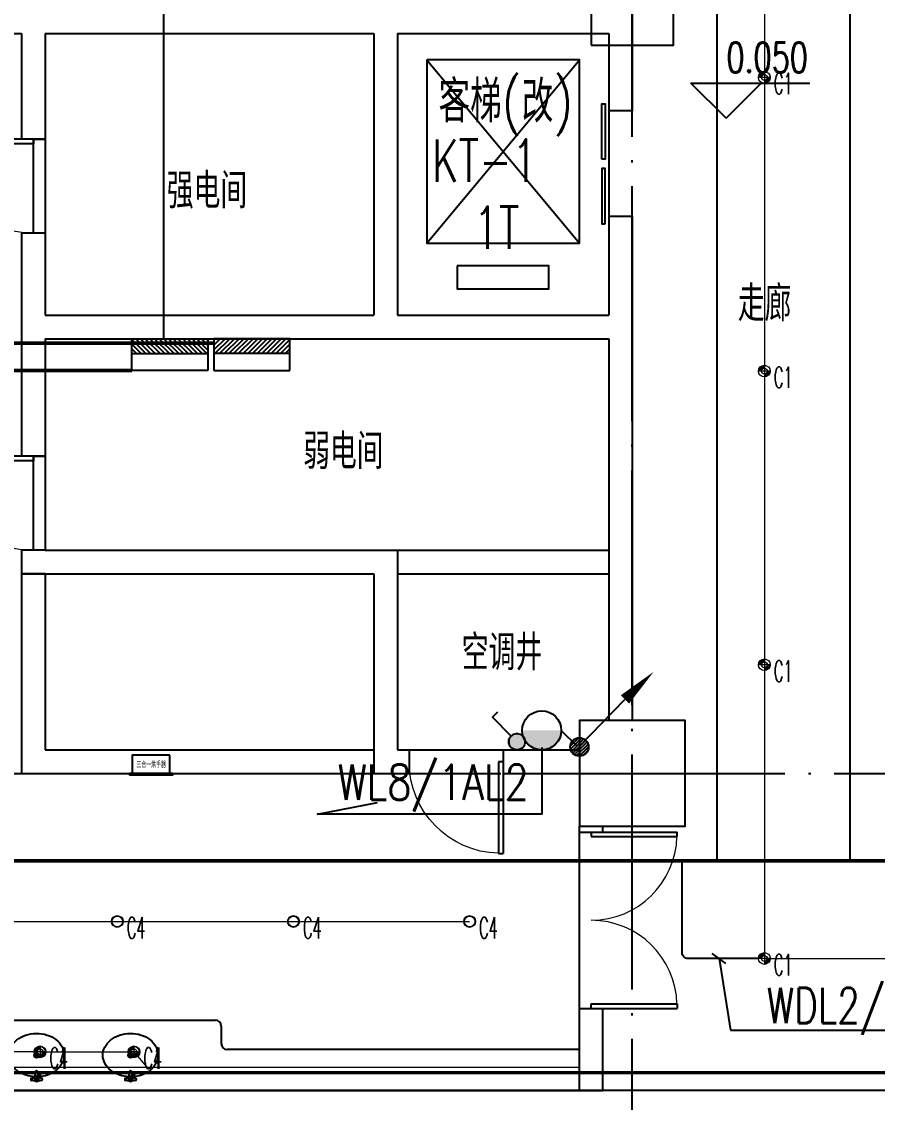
# Model space of a CAD drawing. Extents: x -621157 to 1764546, y -106808 to 741893.
# Drawn here: x 204300 to 211588, y 27200 to 36400 of the extents above; entities that cross this region are included whole.
import ezdxf
from ezdxf import colors
from ezdxf.entities.mleader import LeaderData, LeaderLine
from ezdxf.enums import TextEntityAlignment as Align
from ezdxf.math import Vec2, Vec3

# ---------------------------------------------------------------- set-up
doc = ezdxf.new("R2010")
doc.units = 0
doc.header["$LTSCALE"] = 1000
doc.header["$MEASUREMENT"] = 0
doc.linetypes.add('XREF-A-101-平面图_t3$0$DOTE', pattern=[2.42, 2, -0.2, 0.02, -0.2])
for name, color, linetype in [('0-底图', 7, 'Continuous'), ('EQUIP', 3, 'Continuous'), ('EQUIP-照明', 3, 'Continuous'), ('SIG_TEXT', 2, 'Continuous'), ('T-EQUP-JT', 7, 'Continuous'), ('TEL_TEXT', 7, 'Continuous'), ('WIRE-动力', 130, 'Continuous'), ('WIRE-照明', 4, 'Continuous'), ('XREF-A-101-平面图_t3$0$A-COLUMN', 8, 'Continuous'), ('XREF-A-101-平面图_t3$0$A-DIM_ELEV', 8, 'Continuous'), ('XREF-A-101-平面图_t3$0$A-DOTE', 8, 'Continuous'), ('XREF-A-101-平面图_t3$0$A-PUB-TEXT', 8, 'Continuous'), ('XREF-A-101-平面图_t3$0$A-ROOM-CH', 8, 'Continuous'), ('XREF-A-101-平面图_t3$0$A-STAIR', 8, 'Continuous'), ('XREF-A-101-平面图_t3$0$A-WALL', 8, 'Continuous'), ('XREF-A-101-平面图_t3$0$A-WALL-FILL', 8, 'Continuous'), ('XREF-A-101-平面图_t3$0$A-WINDOW', 8, 'Continuous'), ('XREF-A-101-平面图_t3$0$I-LVTRY', 8, 'Continuous'), ('XREF-A-101-平面图_t3$0$I-WALL-GYPSUM', 8, 'Continuous'), ('XREF-A-101-平面图_t3$0$LVTRY', 8, 'Continuous'), ('云线4.22', 1, 'Continuous'), ('照明回路线', 1, 'Continuous'), ('设备-照明', 3, 'Continuous')]:
    doc.layers.add(name, color=color, linetype=linetype)
doc.layers.add('00-照明回路线', color=6, linetype='Continuous', lineweight=0)
doc.layers.add('LIGHT-INF', color=6, linetype='Continuous', lineweight=0)
doc.styles.add('_TEL_DIM', font='SIMPLEX', dxfattribs={"width": 0.8, "height": 3.5, "bigfont": 'HZTXT'})
doc.styles.add('DIM_FONT', font='ROMANS', dxfattribs={"width": 0.8, "bigfont": 'HZDXC'})
doc.styles.add('E-FST', font='txt.shx', dxfattribs={"width": 0.75, "height": 250, "bigfont": '@@gbcbig.shx'})
doc.styles.add('INF DIM', font='SIMPLEX.SHX', dxfattribs={"width": 0.7, "bigfont": 'hztxt.shx'})
doc.styles.get("Standard").update_dxf_attribs({"font": 'romans.shx', "bigfont": 'HZDXC.SHX'})
doc.styles.add('TG_LINETYPE', font='SIMPLEX', dxfattribs={"width": 0.8, "height": 3, "bigfont": 'HZTXT'})
doc.styles.add('XREF-A-101-平面图_t3$0$-HZDXCROMANS', font='ROMANS.shx', dxfattribs={"bigfont": 'HZDXC.shx'})
doc.styles.add('XREF-A-101-平面图_t3$0$A-101-0-A-106-0(平面图）最终版参照底图_t3$0$XZC', font='simsun.ttc', dxfattribs={"width": 0.8})
doc.styles.add('XREF-A-101-平面图_t3$0$A-STANDARD', font='SIMPLEX', dxfattribs={"bigfont": 'GBCBIG'})
doc.styles.add('XREF-A-101-平面图_t3$0$hzdxcROMANS', font='ROMANS', dxfattribs={"width": 0.8, "bigfont": 'HZDXC'})
doc.linetypes.add('LED', pattern='A,6,-3.5,["LED",Standard,S=2.54,R=0,X=-2.54,Y=-1.27],-4.8', length=14.3)
doc.linetypes.add('TG_接地', pattern='A,0.75,0,["/",TG_LINETYPE,S=0.05,R=-8.594367,X=-0.1,Y=-0.045],0.65,-0.13,0.13,-0.13', length=2)

# ---------------------------------------------------------------- blocks, each defined once
blk = doc.blocks.new('XREF-A-101-平面图_t3$0$轴网')
at = {"layer": 'XREF-A-101-平面图_t3$0$A-DOTE', "linetype": 'XREF-A-101-平面图_t3$0$DOTE'}
for p, q in [((9500, -3300), (9500, 43300)), ((-3300, 30000), (69800, 30000))]:
    blk.add_line(p, q, dxfattribs=at)
blk = doc.blocks.new('XREF-A-101-平面图_t3$0$ROOM')
at = {"layer": 'XREF-A-101-平面图_t3$0$A-ROOM-CH', "style": 'XREF-A-101-平面图_t3$0$-HZDXCROMANS', "width": 0.6}
for tag, p in [('中文房间名称', (0, -1000)), ('英文房间名称', (0, -1500))]:
    blk.add_attdef(tag, text='', height=300, dxfattribs=at).set_placement(p, align=Align.CENTER)
blk = doc.blocks.new('XREF-A-101-平面图_t3$0$柱网1F')
at = {"layer": 'XREF-A-101-平面图_t3$0$A-COLUMN'}
for points in [[(9150, -3800), (9850, -3800), (9850, -3100), (9150, -3100)], [(9050, -10450), (9950, -10450), (9950, -9550), (9050, -9550)]]:
    blk.add_lwpolyline(points, close=True, dxfattribs=at)
blk = doc.blocks.new('XREF-A-101-平面图_t3$0$A-101-0-A-106-0(平面图）最终版参照底图_t3$0$A$C852bf139')
at = {"ltscale": 100}
for points in [[(-25, 157), (-345, 157), (-345, 0), (-25, 0)], [(-370, 0), (-370, -13), (0, -13), (0, 0)]]:
    blk.add_lwpolyline(points, close=True, dxfattribs=at)
at = {"style": 'XREF-A-101-平面图_t3$0$A-101-0-A-106-0(平面图）最终版参照底图_t3$0$XZC', "width": 0.6}
blk.add_text('三合一烘手器', height=50, dxfattribs=at).set_placement((-185, 78.5), align=Align.MIDDLE_CENTER)
blk = doc.blocks.new('XREF-A-101-平面图_t3$0$$lvtry$00000194')
at = {"color": 0}
for p, q in [((-16.7, -26.5), (-16.7, -16.7)), ((16.7, -26.5), (16.7, -16.7))]:
    blk.add_line(p, q, dxfattribs=at)
blk.add_lwpolyline([(13.7, -39, -0.067374), (92.3, -53.4, -0.088152), (166.2, -92.9, -0.105269), (218.1, -155.3, -0.121685), (235, -223.7, -0.121685), (218.1, -292.1, -0.105269), (166.2, -354.5, -0.088152), (92.3, -394.1, -0.078966), (0, -408.7, -0.078966), (-92.3, -394.1, -0.088152), (-166.2, -354.5, -0.105269), (-218.1, -292.1, -0.121685), (-235, -223.7, -0.121685), (-218.1, -155.3, -0.105269), (-166.2, -92.9, -0.088152), (-92.3, -53.4, -0.059935), (-22.5, -39.6, -0.059935)], format="xyb", dxfattribs=at)
for centre, radius in [((0, -26.5), 16.7), ((0, -221.4), 20), ((0, -221.4), 15)]:
    blk.add_circle(centre, radius, dxfattribs=at)
for centre, radius, start, end in [((0, -16.7), 16.7, 0, 180), ((-40.2, -17.3), 10.1, 106.60956, 258.16482), ((-64.3, 250.2), 258.7, 274.70692, 282.37316), ((-74.6, -196.7), 172.6, 71.36005, 79.18732), ((-28.9, -63.3), 6.77, 155.34398, 308.32242), ((-171, 35.3), 166.2, 324.84107, 338.13372), ((-171, 35.3), 169.7, 324.84107, 331.35233), ((-28.9, -63.3), 3.37, 155.34398, 308.32242), ((100.4, -178.1), 169.7, 132.31406, 138.82532), ((100.4, -178.1), 166.2, 125.53268, 138.82532), ((-12.3, -42.1), 10.6, 201.89238, 261.77402), ((-381.1, -98.9), 372.2, 2.39824, 6.76269), ((0, -79.7), 9.9, 201.78369, 338.21631), ((64.3, 250.2), 258.7, 257.62684, 265.29308), ((381.1, -98.9), 372.2, 170.10083, 177.60176), ((74.6, -196.7), 172.6, 100.81268, 110.41907), ((40.2, -17.3), 10.1, 281.83518, 73.39044)]:
    blk.add_arc(centre, radius, start, end, dxfattribs=at)
for p in [(0, -26.5), (0, -221.4)]:
    blk.add_point(p, dxfattribs=at)
blk = doc.blocks.new('XREF-A-101-平面图_t3$0$G$C392A9A82')
at = {"layer": 'XREF-A-101-平面图_t3$0$A-STAIR'}
blk.add_lwpolyline([(8110, -5780), (8110, -5975), (8890, -5975), (8890, -5780)], close=True, dxfattribs=at)
at = {"layer": 'XREF-A-101-平面图_t3$0$LVTRY'}
for p, q in [((3000, -12200), (6050, -12200)), ((6100, -12250), (6100, -12400)), ((9150, -12450), (6150, -12450)), ((9150, -12800), (9150, -12450)), ((5900, -12800), (3000, -12800)), ((3000, -12800), (9150, -12800))]:
    blk.add_line(p, q, dxfattribs=at)
for centre, start, end in [((6050, -12250), 0, 90), ((6150, -12400), 180, 270)]:
    blk.add_arc(centre, 50, start, end, dxfattribs=at)
at = {"layer": 'XREF-A-101-平面图_t3$0$I-LVTRY'}
blk.add_blockref('XREF-A-101-平面图_t3$0$A-101-0-A-106-0(平面图）最终版参照底图_t3$0$A$C852bf139', (5687.8, -10100), dxfattribs=at)
at = {"layer": 'XREF-A-101-平面图_t3$0$LVTRY', "rotation": 180.3060095053979}
for p in [(4528, -12721.4), (5328, -12721.4)]:
    blk.add_blockref('XREF-A-101-平面图_t3$0$$lvtry$00000194', p, dxfattribs=at)
blk = doc.blocks.new('*U25190')
at = {"color": 0}
blk.add_line((-450, 100), (450, 100), dxfattribs=at)
for points in [[(-40, 160), (-510, 160), (-510, 130), (-40, 130)], [(510, 130), (40, 130), (40, 160), (510, 160)]]:
    blk.add_lwpolyline(points, close=True, dxfattribs=at)
blk = doc.blocks.new('*U25189')
at = {"color": 0, "xscale": 0.001111111111111111, "yscale": 0.001111111111111111, "zscale": 0.001111111111111111}
blk.add_blockref('*U25190', (0, 0), dxfattribs=at)
blk = doc.blocks.new('XREF-A-101-平面图_t3$0$DOOR2DLIB$SYSLIB$00000107')
at = {"color": 0}
for p, q in [((0.45, 0.975), (0.5, 0.975)), ((0.45, 0), (0.45, 0.975)), ((0.5, 0), (0.5, 0.975)), ((0.5, 0), (0.45, 0))]:
    blk.add_line(p, q, dxfattribs=at)
at = {"color": 0, "lineweight": 13}
blk.add_arc((0.475, 0), 0.975, 91.4693, 180, dxfattribs=at)
blk = doc.blocks.new('XREF-A-101-平面图_t3$0$DOOR2DLIB$SYSLIB$00000108')
at = {"color": 0}
for p, q in [((-0.5, 0), (-0.5, 0.4875)), ((-0.475, 0.4875), (-0.5, 0.4875)), ((-0.475, 0), (-0.475, 0.4875)), ((0.475, 0), (0.475, 0.4875)), ((0.475, 0.4875), (0.5, 0.4875)), ((0.5, 0), (0.5, 0.4875)), ((-0.5, 0), (-0.475, 0)), ((0.5, 0), (0.475, 0))]:
    blk.add_line(p, q, dxfattribs=at)
at = {"color": 0, "lineweight": 13}
for centre, start, end in [((-0.4875, 0), 0, 88.53072), ((0.4875, 0), 91.46928, 180)]:
    blk.add_arc(centre, 0.4875, start, end, dxfattribs=at)
blk = doc.blocks.new('XREF-A-101-平面图_t3')
at = {"layer": 'XREF-A-101-平面图_t3$0$A-WINDOW'}
for points in [[(204400, 35400), (204500, 35400), (204500, 34600), (204400, 34600)], [(204400, 32700), (204500, 32700), (204500, 31900), (204400, 31900)]]:
    blk.add_lwpolyline(points, close=True, dxfattribs=at)
at = {"layer": 'XREF-A-101-平面图_t3$0$A-COLUMN'}
blk.add_blockref('XREF-A-101-平面图_t3$0$柱网1F', (200000, 40000), dxfattribs=at)
at = {"layer": 'XREF-A-101-平面图_t3$0$A-DOTE'}
blk.add_blockref('XREF-A-101-平面图_t3$0$轴网', (200000, 0), dxfattribs=at)
at = {"layer": 'XREF-A-101-平面图_t3$0$A-ROOM-CH'}
ref = blk.add_blockref('XREF-A-101-平面图_t3$0$ROOM', (205878.8, 35809.5), dxfattribs=at)
ref.add_attrib('中文房间名称', '强电间', dxfattribs={"height": 300, "style": 'XREF-A-101-平面图_t3$0$-HZDXCROMANS', "width": 0.8}).set_placement((205878.8, 34809.5), align=Align.CENTER)
ref = blk.add_blockref('XREF-A-101-平面图_t3$0$ROOM', (210627.2, 34849.8), dxfattribs=at)
ref.add_attrib('中文房间名称', '走廊', dxfattribs={"height": 300, "style": 'XREF-A-101-平面图_t3$0$-HZDXCROMANS', "width": 0.8}).set_placement((210627.2, 33849.8), align=Align.CENTER)
ref = blk.add_blockref('XREF-A-101-平面图_t3$0$ROOM', (207039.6, 33590.9), dxfattribs=at)
ref.add_attrib('中文房间名称', '弱电间', dxfattribs={"height": 300, "style": 'XREF-A-101-平面图_t3$0$-HZDXCROMANS', "width": 0.8}).set_placement((207039.6, 32590.9), align=Align.CENTER)
ref = blk.add_blockref('XREF-A-101-平面图_t3$0$ROOM', (208390.3, 31878.6), dxfattribs=at)
ref.add_attrib('中文房间名称', '空调井', dxfattribs={"height": 300, "style": 'XREF-A-101-平面图_t3$0$-HZDXCROMANS', "width": 0.8}).set_placement((208390.3, 30878.6), align=Align.CENTER)
at = {"layer": 'XREF-A-101-平面图_t3$0$A-PUB-TEXT', "style": 'XREF-A-101-平面图_t3$0$hzdxcROMANS', "width": 0.8}
blk.add_text('客梯(改)', height=354.33, dxfattribs=at).set_placement((207850, 35542.2))
blk.add_blockref('XREF-A-101-平面图_t3$0$G$C392A9A82', (199900, 40100))
at = {"layer": 'XREF-A-101-平面图_t3$0$A-DIM_ELEV'}
for p, q in [((210299, 35577.3), (209999, 35877.3)), ((209999, 35877.3), (211011.9, 35877.3)), ((210299, 35577.3), (210599, 35877.3))]:
    blk.add_line(p, q, dxfattribs=at)
at = {"layer": 'XREF-A-101-平面图_t3$0$A-STAIR'}
for p, q in [((207750, 36075), (209050, 34515)), ((207750, 34515), (209050, 36075))]:
    blk.add_line(p, q, dxfattribs=at)
for points in [[(207750, 36075), (207750, 34515), (209050, 34515), (209050, 36075)], [(208010, 34320), (208010, 34125), (208790, 34125), (208790, 34320)]]:
    blk.add_lwpolyline(points, close=True, dxfattribs=at)
at = {"layer": 'XREF-A-101-平面图_t3$0$A-WALL'}
for p, q in [((207500, 31900), (209300, 31900)), ((207500, 31900), (207500, 31700)), ((209300, 31900), (209300, 31700)), ((204300, 31700), (204300, 30000)), ((204500, 31700), (204300, 31700)), ((204500, 31700), (204500, 30200)), ((207500, 31700), (209300, 31700)), ((204500, 30200), (207300, 30200)), ((207300, 30200), (207300, 30000)), ((204300, 30000), (207300, 30000)), ((215550, 27300), (202900, 27300))]:
    blk.add_line(p, q, dxfattribs=at)
at = {"layer": 'XREF-A-101-平面图_t3$0$A-WALL-FILL', "color": 171}
for p, q in [((209500, 36500), (209500, 35640)), ((200800, 36300), (204300, 36300)), ((204300, 36300), (204300, 35400)), ((204500, 36300), (207300, 36300)), ((204500, 36300), (204500, 35400)), ((207300, 36300), (207300, 33900)), ((207500, 36300), (209300, 36300)), ((207500, 36300), (207500, 33900)), ((209300, 36300), (209300, 35640)), ((209300, 34740), (209300, 33900)), ((209500, 34740), (209500, 33800)), ((204300, 34600), (204300, 33800)), ((204500, 34600), (204500, 33900)), ((204500, 33900), (207300, 33900)), ((207500, 33900), (209300, 33900)), ((204300, 33800), (204300, 32700)), ((209500, 33800), (209500, 30450)), ((204500, 33700), (207400, 33700)), ((204500, 33700), (204500, 32700)), ((207400, 33700), (209300, 33700)), ((209300, 33700), (209300, 30450)), ((204300, 31900), (204300, 31700)), ((204500, 31900), (207500, 31900)), ((207500, 31900), (207500, 30200)), ((204300, 31700), (207300, 31700)), ((207300, 31700), (207300, 30000)), ((209500, 30450), (209300, 30450)), ((207500, 30200), (207600, 30200)), ((208400, 30200), (209050, 30200)), ((209050, 30200), (209050, 30000)), ((207300, 30000), (207600, 30000)), ((208400, 30000), (209050, 30000))]:
    blk.add_line(p, q, dxfattribs=at)
for points in [[(209500, 35640), (209300, 35640)], [(204500, 35400), (204300, 35400)], [(209500, 34740), (209300, 34740)], [(204500, 34600), (204300, 34600)], [(204500, 32700), (204300, 32700)], [(204500, 31900), (204300, 31900)], [(207600, 30200), (207600, 30000)], [(208400, 30200), (208400, 30000)]]:
    blk.add_lwpolyline(points, dxfattribs=at)
at = {"layer": 'XREF-A-101-平面图_t3$0$A-WINDOW'}
for p, q in [((204500, 35400), (204500, 34600)), ((204500, 32700), (204500, 31900)), ((207600, 30200), (208400, 30200)), ((209050, 28000), (209050, 29500))]:
    blk.add_line(p, q, dxfattribs=at)
at = {"layer": 'XREF-A-101-平面图_t3$0$I-WALL-GYPSUM'}
for p, q in [((209050, 29500), (209050, 29550)), ((209050, 29550), (209250, 29550)), ((209250, 29500), (209250, 29550)), ((209050, 27300), (209050, 28000)), ((209250, 27300), (209250, 28000)), ((209050, 27300), (209250, 27300))]:
    blk.add_line(p, q, dxfattribs=at)
for points in [[(209050, 29500), (209250, 29500)], [(209050, 28000), (209250, 28000)]]:
    blk.add_lwpolyline(points, dxfattribs=at)
at = {"layer": 'XREF-A-101-平面图_t3$0$A-WINDOW'}
for name, p, xscale, yscale, zscale, rotation in [('*U25189', (209400, 35190), 900, -900, 900, 270.0000000000008), ('XREF-A-101-平面图_t3$0$DOOR2DLIB$SYSLIB$00000107', (204400, 35000), -800, -800, -800, 270.0000000000008), ('XREF-A-101-平面图_t3$0$DOOR2DLIB$SYSLIB$00000107', (204400, 32300), -800, -800, -800, 270.0000000000008), ('XREF-A-101-平面图_t3$0$DOOR2DLIB$SYSLIB$00000108', (209150, 28750), -1500, -1500, -1500, 90)]:
    blk.add_blockref(name, p, dxfattribs=dict(at, xscale=xscale, yscale=yscale, zscale=zscale, rotation=rotation))
at = {"layer": 'XREF-A-101-平面图_t3$0$A-WINDOW', "xscale": 800, "yscale": -800, "zscale": 800}
blk.add_blockref('XREF-A-101-平面图_t3$0$DOOR2DLIB$SYSLIB$00000107', (208000, 30100), dxfattribs=at)
at = {"layer": 'XREF-A-101-平面图_t3$0$A-DIM_ELEV', "color": 7, "style": 'XREF-A-101-平面图_t3$0$A-STANDARD', "width": 0.705882}
blk.add_text('0.050', height=255, dxfattribs=at).set_placement((210301.9, 35967.3))
at = {"layer": 'XREF-A-101-平面图_t3$0$A-PUB-TEXT', "style": 'XREF-A-101-平面图_t3$0$hzdxcROMANS', "width": 0.7}
for s, p in [('KT-1', (207794.9, 35037.3)), ('1T', (208149.8, 34465.9))]:
    blk.add_text(s, height=360, dxfattribs=at).set_placement(p)
blk = doc.blocks.new('$equip$00001151')
blk.add_circle((0, 0.5), 0.5)
for points in [[(0.433, 0.25), (-0.433, 0.25), (0.5, 0.5), (-0.5, 0.5)], [(0.25, 0.067), (-0.25, 0.067), (0.433, 0.25), (-0.433, 0.25)], [(0, 0), (0, 0), (0.25, 0.067), (-0.25, 0.067)]]:
    blk.add_solid(points)
at = {"flags": 9}
blk.add_attdef('A', (0, 0), '', height=0.00002, dxfattribs=at)
blk = doc.blocks.new('_LINKPT1')
blk.add_line((0, 0), (0, 0))
blk = doc.blocks.new('55558555')
at = {"layer": 'EQUIP'}
for p, q in [((842997, -26886), (842691, -26886)), ((842691, -26886), (842691, -27620)), ((842691, -26924), (842834, -27067)), ((842691, -26970), (842834, -27112)), ((842698, -26886), (842834, -27022)), ((842743, -26886), (842834, -26977)), ((842788, -26886), (842834, -26932)), ((842834, -26886), (842834, -27620)), ((842834, -26886), (842834, -26886)), ((842997, -27620), (842997, -26886)), ((842691, -27015), (842834, -27158)), ((842691, -27060), (842834, -27203)), ((842691, -27105), (842834, -27248)), ((842691, -27150), (842834, -27293)), ((842691, -27196), (842834, -27339)), ((842691, -27241), (842834, -27384)), ((842691, -27286), (842834, -27429)), ((842691, -27331), (842834, -27474)), ((842691, -27377), (842834, -27519)), ((842691, -27422), (842834, -27565)), ((842691, -27467), (842834, -27610)), ((842691, -27512), (842799, -27620)), ((842691, -27557), (842754, -27620)), ((842691, -27603), (842708, -27620)), ((842691, -27620), (842997, -27620))]:
    blk.add_line(p, q, dxfattribs=at)
at = {"layer": 'EQUIP', "xscale": 426.3959040000336, "yscale": 426.3959040000336, "zscale": 426.3959040000336, "rotation": 270}
blk.add_blockref('_LINKPT1', (842691, -27286), dxfattribs=at)
at = {"layer": 'EQUIP', "width": 0.8, "flags": 9}
blk.add_attdef('A', (842691, -27286), '', height=0.0128, rotation=270, dxfattribs=at)
blk.add_attdef('A', (842691, -27286), '', height=0.0128, rotation=270, dxfattribs=at)
blk = doc.blocks.new('G$CD0383ECA')
at = {"layer": 'EQUIP', "color": 8}
for p, q in [((0, 0), (-270, 0)), ((0, -55.3), (-55.3, 0)), ((-270, 0), (-270, -648.1)), ((-126.2, -648.1), (-126.2, 0)), ((0, -135.2), (-126.2, -9)), ((0, -175.1), (-126.2, -48.9)), ((0, -215), (-126.2, -88.8)), ((0, -95.2), (-95.2, 0)), ((0, -15.4), (-15.4, 0)), ((0, -648.1), (0, 0)), ((0, -255), (-126.2, -128.8)), ((0, -294.9), (-126.2, -168.7)), ((0, -334.8), (-126.2, -208.6)), ((0, -374.8), (-126.2, -248.6)), ((0, -414.7), (-126.2, -288.5)), ((0, -454.6), (-126.2, -328.4)), ((0, -494.6), (-126.2, -368.4)), ((0, -534.5), (-126.2, -408.3)), ((0, -574.4), (-126.2, -448.2)), ((0, -614.4), (-126.2, -488.2)), ((-6.2, -648.1), (-126.2, -528.1)), ((-46.1, -648.1), (-126.2, -568)), ((-86.1, -648.1), (-126.2, -608)), ((-270, -648.1), (0, -648.1)), ((-126, -648.1), (-126.2, -647.9))]:
    blk.add_line(p, q, dxfattribs=at)
at = {"layer": 'EQUIP', "color": 8, "xscale": 376.49989499146, "yscale": 376.49989499146, "zscale": 376.4998950459265, "rotation": 89.99999999999999}
blk.add_blockref('_LINKPT1', (0, -294.9), dxfattribs=at)
at = {"layer": 'EQUIP', "color": 8, "width": 0.8, "flags": 9}
blk.add_attdef('A', (0, -294.9), '', height=0.0113, rotation=90, dxfattribs=at)
blk.add_attdef('A', (0, -294.9), '', height=0.0113, rotation=90, dxfattribs=at)
blk = doc.blocks.new('HC002557118160')
at = {"layer": 'EQUIP-照明', "color": 0}
for p, q in [((0.74, 1.78), (3.13, 4.17)), ((3.13, 4.17), (3.83, 3.46))]:
    blk.add_line(p, q, dxfattribs=at)
blk.add_circle((0, 1.04), 1.04, dxfattribs=at)
for p in [(0, 2.08), (-1.04, 1.04), (0, 0), (1.04, 1.04)]:
    blk.add_point(p, dxfattribs=at)
for points in [[(-0.9, 1.56), (0.9, 1.56), (-1.04, 1.04), (1.04, 1.04)], [(-0.52, 1.94), (0.52, 1.94), (-0.9, 1.56), (0.9, 1.56)], [(0, 2.08), (0, 2.08), (-0.52, 1.94), (0.52, 1.94)], [(-0.9, 0.52), (0.9, 0.52), (-1.04, 1.04), (1.04, 1.04)], [(-0.52, 0.14), (0.52, 0.14), (-0.9, 0.52), (0.9, 0.52)], [(0, 0), (0, 0), (-0.52, 0.14), (0.52, 0.14)]]:
    blk.add_solid(points, dxfattribs=at)
at = {"layer": 'TEL_TEXT', "color": 0, "style": '_TEL_DIM', "flags": 1}
blk.add_attdef('A', text='', height=0.0001, dxfattribs=at).set_placement((0, 0), align=Align.MIDDLE_CENTER)
at = {"layer": '云线4.22', "color": 0, "style": '_TEL_DIM', "width": 0.7}
blk.add_attdef('PSFHATT', (3.85, 0), '', height=0.025, dxfattribs=at)
blk = doc.blocks.new('*X14699')
at = {"color": 0, "linetype": 'Continuous'}
for p, q in [((192.59, 446.72), (193.87, 448.01)), ((192.65, 446.36), (194.23, 447.94)), ((192.69, 447.24), (193.35, 447.91)), ((192.79, 446.07), (194.52, 447.8)), ((192.98, 445.84), (194.75, 447.61)), ((193.23, 445.66), (194.93, 447.37)), ((193.53, 445.54), (195.05, 447.06)), ((193.92, 445.51), (195.08, 446.67)), ((194.61, 445.77), (194.82, 445.99))]:
    blk.add_line(p, q, dxfattribs=at)
blk = doc.blocks.new('HC001442')
at = {"color": 4, "linetype": 'Continuous'}
blk.add_line((0, -0.058), (-3.105, -3.233), dxfattribs=at)
blk.add_lwpolyline([(-3.105, -3.233, 0.8, 0, 0), (-5.057, -5.119, 0, 0, 0)], format="xyseb", dxfattribs=at)
blk.add_circle((0, 0), 0.625, dxfattribs=at)
at = {"color": 4, "linetype": 'Continuous', "xscale": 0.5, "yscale": 0.5, "zscale": 0.5}
blk.add_blockref('*X14699', (-96.918, -223.378), dxfattribs=at)
blk = doc.blocks.new('A$Cffee1762')
h = blk.add_hatch(color=8)
h.dxf.hatch_style = 1
h.paths.add_polyline_path([(-50, 0), (-24.5, 0, -0.414214), (0, 24.5), (0, 50, 0.414214)])
h.paths.add_polyline_path([(0, -24.5), (0, -50, 0.414214), (50, 0), (24.5, 0, -0.414214)])
at = {"color": 8}
for points in [[(50, 0), (-50, 0)], [(0, 50), (0, -50)]]:
    blk.add_lwpolyline(points, dxfattribs=at)
blk.add_circle((0, 0), 50)
blk.add_circle((0, 0), 24.5, dxfattribs=at)
at = {"style": 'INF DIM', "width": 0.5}
blk.add_text('C1', height=180, dxfattribs=at).set_placement((81.5, -143.8))
blk = doc.blocks.new('Infinity011318499921231')
blk.add_circle((0, 0), 50)
at = {"color": 8}
blk.add_circle((0, 0), 45, dxfattribs=at)
at = {"style": 'INF DIM', "width": 0.5}
blk.add_text('C4', height=180, dxfattribs=at).set_placement((81.5, -143.8))
blk = doc.blocks.new('G$C6C03BD24')
at = {"layer": 'LIGHT-INF', "color": 6, "linetype": 'LED', "ltscale": 0.05}
blk.add_lwpolyline([(2930, -12500), (9050, -12500)], dxfattribs=at)
at = {"layer": 'LIGHT-INF', "color": 6}
for name, p in [('A$Cffee1762', (10625, -4075)), ('A$Cffee1762', (10625, -6575)), ('A$Cffee1762', (10625, -9075)), ('Infinity011318499921231', (5115, -11260)), ('Infinity011318499921231', (6615, -11260)), ('Infinity011318499921231', (8115, -11260)), ('A$Cffee1762', (10625, -11575)), ('A$Cffee1762', (4456.8, -12370)), ('Infinity011318499921231', (4456.8, -12370)), ('A$Cffee1762', (5256.8, -12370)), ('Infinity011318499921231', (5256.8, -12370))]:
    blk.add_blockref(name, p, dxfattribs=at)
blk = doc.blocks.new('_Oblique')
at = {"color": 0, "linetype": 'ByBlock', "lineweight": -2}
blk.add_line((-0.5, -0.5), (0.5, 0.5), dxfattribs=at)
blk = doc.blocks.new('G$C29990FA8')
at = {"layer": '00-照明回路线', "ltscale": 5}
for p, q in [((10625, -1575), (10625, -11575)), ((3615, -11260), (8115, -11260)), ((10625, -11575), (29970, -11575)), ((4456.8, -12370), (3656.8, -12370)), ((4456.8, -12370), (5256.8, -12370)), ((5256.8, -12370), (5365.2, -12500))]:
    blk.add_line(p, q, dxfattribs=at)
at = {"layer": 'WIRE-照明'}
for points in [[(10806.1, -262.1), (11302.8, -262.1, -0.414214), (11352.8, -312.1), (11352.8, -10743.7)], [(8197.5, -1889.6), (10169.2, -1889.6, -0.414214), (10219.2, -1939.6), (10219.2, -10743.7)], [(10575, -11575), (9975.1, -11575, -0.414214), (9925.1, -11525), (9925.1, -10743.7)]]:
    blk.add_lwpolyline(points, format="xyb", dxfattribs=at)
at = {"color": 1, "xscale": -0.8829819692438469, "yscale": 0.8829819692438469, "zscale": 0.8829819693715837, "rotation": 89.99999999999979}
blk.add_blockref('55558555', (-18501.2, 737780.9), dxfattribs=at)
at = {"layer": 'EQUIP-照明', "xscale": 333.3333333333333, "yscale": 333.3333333333333, "zscale": 333.3333333333333}
blk.add_blockref('$equip$00001151', (8729.2, -9800.1), dxfattribs=at)
at = {"layer": 'T-EQUP-JT', "color": 7, "linetype": 'Continuous', "ltscale": 5, "xscale": 124.9999999981374, "yscale": 124.9999999981374, "zscale": 124.9999999981374, "rotation": 180}
blk.add_blockref('HC001442', (9050, -9774.3), dxfattribs=at)
at = {"layer": 'WIRE-动力', "linetype": 'TG_接地', "rotation": 89.99999999999999}
blk.add_blockref('G$CD0383ECA', (5936.9, -6300), dxfattribs=at)
at = {"layer": '设备-照明', "color": 3, "xscale": 66.66666666666666, "yscale": 66.66666666666666, "zscale": 66.66666666666666, "rotation": 89.99999999999999}
blk.add_blockref('HC002557118160', (8587.3, -9730.6), dxfattribs=at)
at = {"layer": '照明回路线'}
ml = blk.add_multileader_mtext('Standard', dxfattribs=at)
ml.set_content('{\\Ftxt,whgtxt|c134;WDL2/1AL2}', color=4, style='E-FST')
ml.set_leader_properties(color=256)
ml.set_arrow_properties(name='OBLIQUE')
ml.build(insert=Vec2(0, 0))
ml.multileader.update_dxf_attribs({"text_left_attachment_type": 6, "text_right_attachment_type": 7, "dogleg_length": 289.1, "arrow_head_size": 100})
ctx = ml.context
ctx.base_point, ctx.char_height, ctx.arrow_head_size, ctx.landing_gap_size, ctx.plane_origin = Vec3(10627.2, -12185.9), 300, 100, 20, Vec3(12550.6, -10715)
ctx.left_attachment, ctx.right_attachment = 6, 7
notes = []
notes.append((ctx, [(0, (1, 1, 0), (10338, -12185.9), (1, 0), 289.1, [(0, [(10239.2, -11575)], 0, [])])]))
ctx.mtext.insert, ctx.mtext.flow_direction = Vec3(10647.2, -11825.9), 5
for ctx, leaders in notes:
    for number, flags, end, landing, length, lines in leaders:
        leader = LeaderData()
        leader.index, (leader.has_last_leader_line, leader.has_dogleg_vector, leader.attachment_direction) = number, flags
        leader.last_leader_point, leader.dogleg_vector, leader.dogleg_length = Vec3(end), Vec3(landing), length
        for number, points, colour, breaks in lines:
            line = LeaderLine()
            line.index, line.vertices, line.color, line.breaks = number, Vec3.list(points), colors.encode_raw_color(colour), breaks
            leader.lines.append(line)
        ctx.leaders.append(leader)

msp = doc.modelspace()

# ---------------------------------------------------------------- block references
at = {"layer": '0-底图'}
msp.add_blockref('XREF-A-101-平面图_t3', (0, 0), dxfattribs=at)

# ---------------------------------------------------------------- next in the draw order: linework, layer by layer
at = {"layer": '00-照明回路线', "ltscale": 5}
msp.add_line((205256.8, 27630), (205365.2, 27500), dxfattribs=at)
at = {"layer": 'SIG_TEXT', "color": 2}
msp.add_lwpolyline([(205512.1, 33700), (205512.1, 41558.6)], dxfattribs=at)
msp.add_lwpolyline([(205512.1, 33700), (205512.1, 41558.6)], dxfattribs=at)
at = {"layer": 'WIRE-照明'}
msp.add_lwpolyline([(205936.9, 33662, 30, 30, 0), (203129, 33662, 30, 30, 0.414214), (203079, 33612, 30, 30, 0), (203079, 27503.5, 30, 30, 0.414214), (203129, 27453.5, 30, 30, 0), (259848.7, 27453.5, 30, 30, 0)], format="xyseb", dxfattribs=at)
for points in [[(208895.9, 30366.6), (209028.3, 30234.1)], [(208729.2, 30222.2), (208729.2, 29653.8), (206820.4, 29653.8), (207331.8, 29752.6)]]:
    msp.add_lwpolyline(points, dxfattribs=at)

# ---------------------------------------------------------------- next in the draw order: block references
at = {"color": 1, "xscale": -0.8829819692438469, "yscale": 0.8829819692438469, "zscale": 0.8829819693715837}
for rotation in [89.99999999999991, 89.9999999999999]:
    msp.add_blockref('55558555', (181498.8, 777780.9), dxfattribs=dict(at, rotation=rotation))
at = {"layer": 'EQUIP-照明', "xscale": 333.3333333333333, "yscale": 333.3333333333333, "zscale": 333.3333333333333}
msp.add_blockref('$equip$00001151', (208729.2, 30199.9), dxfattribs=at)
msp.add_blockref('$equip$00001151', (208729.2, 30199.9), dxfattribs=at)
at = {"layer": 'T-EQUP-JT', "color": 7, "linetype": 'Continuous', "ltscale": 5, "xscale": 124.9999999981374, "yscale": 124.9999999981374, "zscale": 124.9999999981374, "rotation": 180}
msp.add_blockref('HC001442', (209050, 30225.7), dxfattribs=at)
msp.add_blockref('HC001442', (209050, 30225.7), dxfattribs=at)
at = {"layer": 'WIRE-动力', "linetype": 'TG_接地', "rotation": 89.99999999999999}
msp.add_blockref('G$CD0383ECA', (205936.9, 33700), dxfattribs=at)
msp.add_blockref('G$CD0383ECA', (205936.9, 33700), dxfattribs=at)
at = {"layer": '设备-照明', "color": 3, "xscale": 66.66666666666666, "yscale": 66.66666666666666, "zscale": 66.66666666666666, "rotation": 89.99999999999999}
msp.add_blockref('HC002557118160', (208587.3, 30269.4), dxfattribs=at)
msp.add_blockref('HC002557118160', (208587.3, 30269.4), dxfattribs=at)

# ---------------------------------------------------------------- next in the draw order: texts
at = {"layer": 'SIG_TEXT', "color": 2, "style": 'DIM_FONT', "width": 0.8}
msp.add_text('WL8/1AL2', height=300, dxfattribs=at).set_placement((208618, 29775.7), align=Align.RIGHT)

# ---------------------------------------------------------------- next in the draw order: block references
at = {"layer": 'WIRE-照明'}
msp.add_blockref('G$C6C03BD24', (200000, 40000), dxfattribs=at)

# ---------------------------------------------------------------- next in the draw order: linework, layer by layer
msp.add_lwpolyline([(205238.7, 33430, 30, 30, 0), (204089.3, 33430, 30, 30, 0.414214), (204039.3, 33380, 30, 30, 0), (204039.3, 29256.3, 30, 30, 0), (262770.4, 29256.3, 30, 0, 0)], format="xyseb", dxfattribs=at)

# ---------------------------------------------------------------- next in the draw order: block references
msp.add_blockref('G$C29990FA8', (200000, 40000), dxfattribs=at)

doc.saveas('drawing.dxf')
